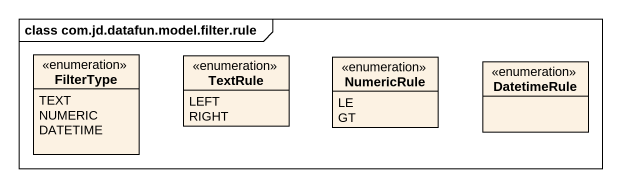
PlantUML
@startuml
mainframe class com.jd.datafun.model.filter.rule
hide circle
hide empty members
enum FilterType {
  TEXT
  NUMERIC
  DATETIME
}
enum TextRule {
  LEFT
  RIGHT
}
enum NumericRule {
  LE
  GT
}
enum DatetimeRule
@enduml
